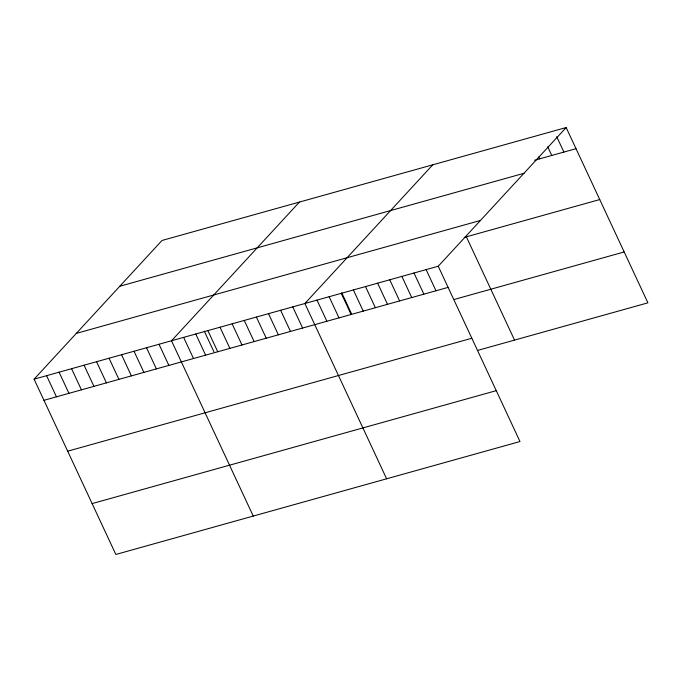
<?xml version="1.0" encoding="UTF-8"?>
<svg xmlns="http://www.w3.org/2000/svg" width="682" height="682" viewBox="0 0 682 682"><rect width="100%" height="100%" fill="white"/><g stroke="black" fill="none" stroke-linecap="round" stroke-linejoin="round"><path stroke-width="1.02" d="M566.154 127.534L438.245 266.236L519.991 441.527L115.846 554.466L34.1 379.166L162.009 240.473L566.154 127.534L647.9 302.834L478.159 350.267M299.424 202.068L171.506 340.77L253.252 516.069M432.789 164.805L304.88 303.507L386.617 478.798M534.594 160.261L576.017 148.685M119.802 286.244L523.947 173.305M76.307 333.396L480.46 220.465M464.348 237.387L599.742 199.553M34.1 379.166L438.245 266.236M43.963 400.317L448.108 287.386M454.434 299.398L624.183 251.956M67.68 451.186L471.833 338.255M92.121 503.597L496.266 390.658M556.725 136.69L563.895 152.069M547.74 146.809L551.772 155.453M538.746 156.92L539.65 158.846M466.369 236.816L514.535 340.096M426.122 269.62L435.986 290.771M414 273.013L423.863 294.155M401.877 276.398L411.732 297.548M389.746 279.791L399.609 300.933M377.623 283.175L387.487 304.325M365.501 286.559L375.364 307.71M353.378 289.952L363.242 311.103M341.733 292.808L351.332 313.396M341.247 293.337L351.111 314.487M329.125 296.73L338.988 317.872M317.002 300.114L326.866 321.265M292.757 306.891L302.612 328.042M280.626 310.276L290.489 331.426M268.503 313.669L278.367 334.819M256.381 317.053L266.244 338.204M244.258 320.446L254.122 341.588M232.136 323.831L241.991 344.981M220.005 327.224L229.868 348.366M207.882 330.608L217.746 351.759M204.319 331.205L213.926 351.793M195.76 333.992L205.623 355.143M183.637 337.385L193.492 358.536M159.017 344.265L168.88 365.416M146.528 347.752L156.391 368.902M134.039 351.247L143.893 372.389M121.541 354.734L131.404 375.884M109.052 358.229L118.915 379.371M96.563 361.716L106.418 382.866M84.065 365.211L93.928 386.353M71.576 368.698L81.439 389.848M59.087 372.193L68.942 393.335M46.589 375.68L56.453 396.83"/></g></svg>
